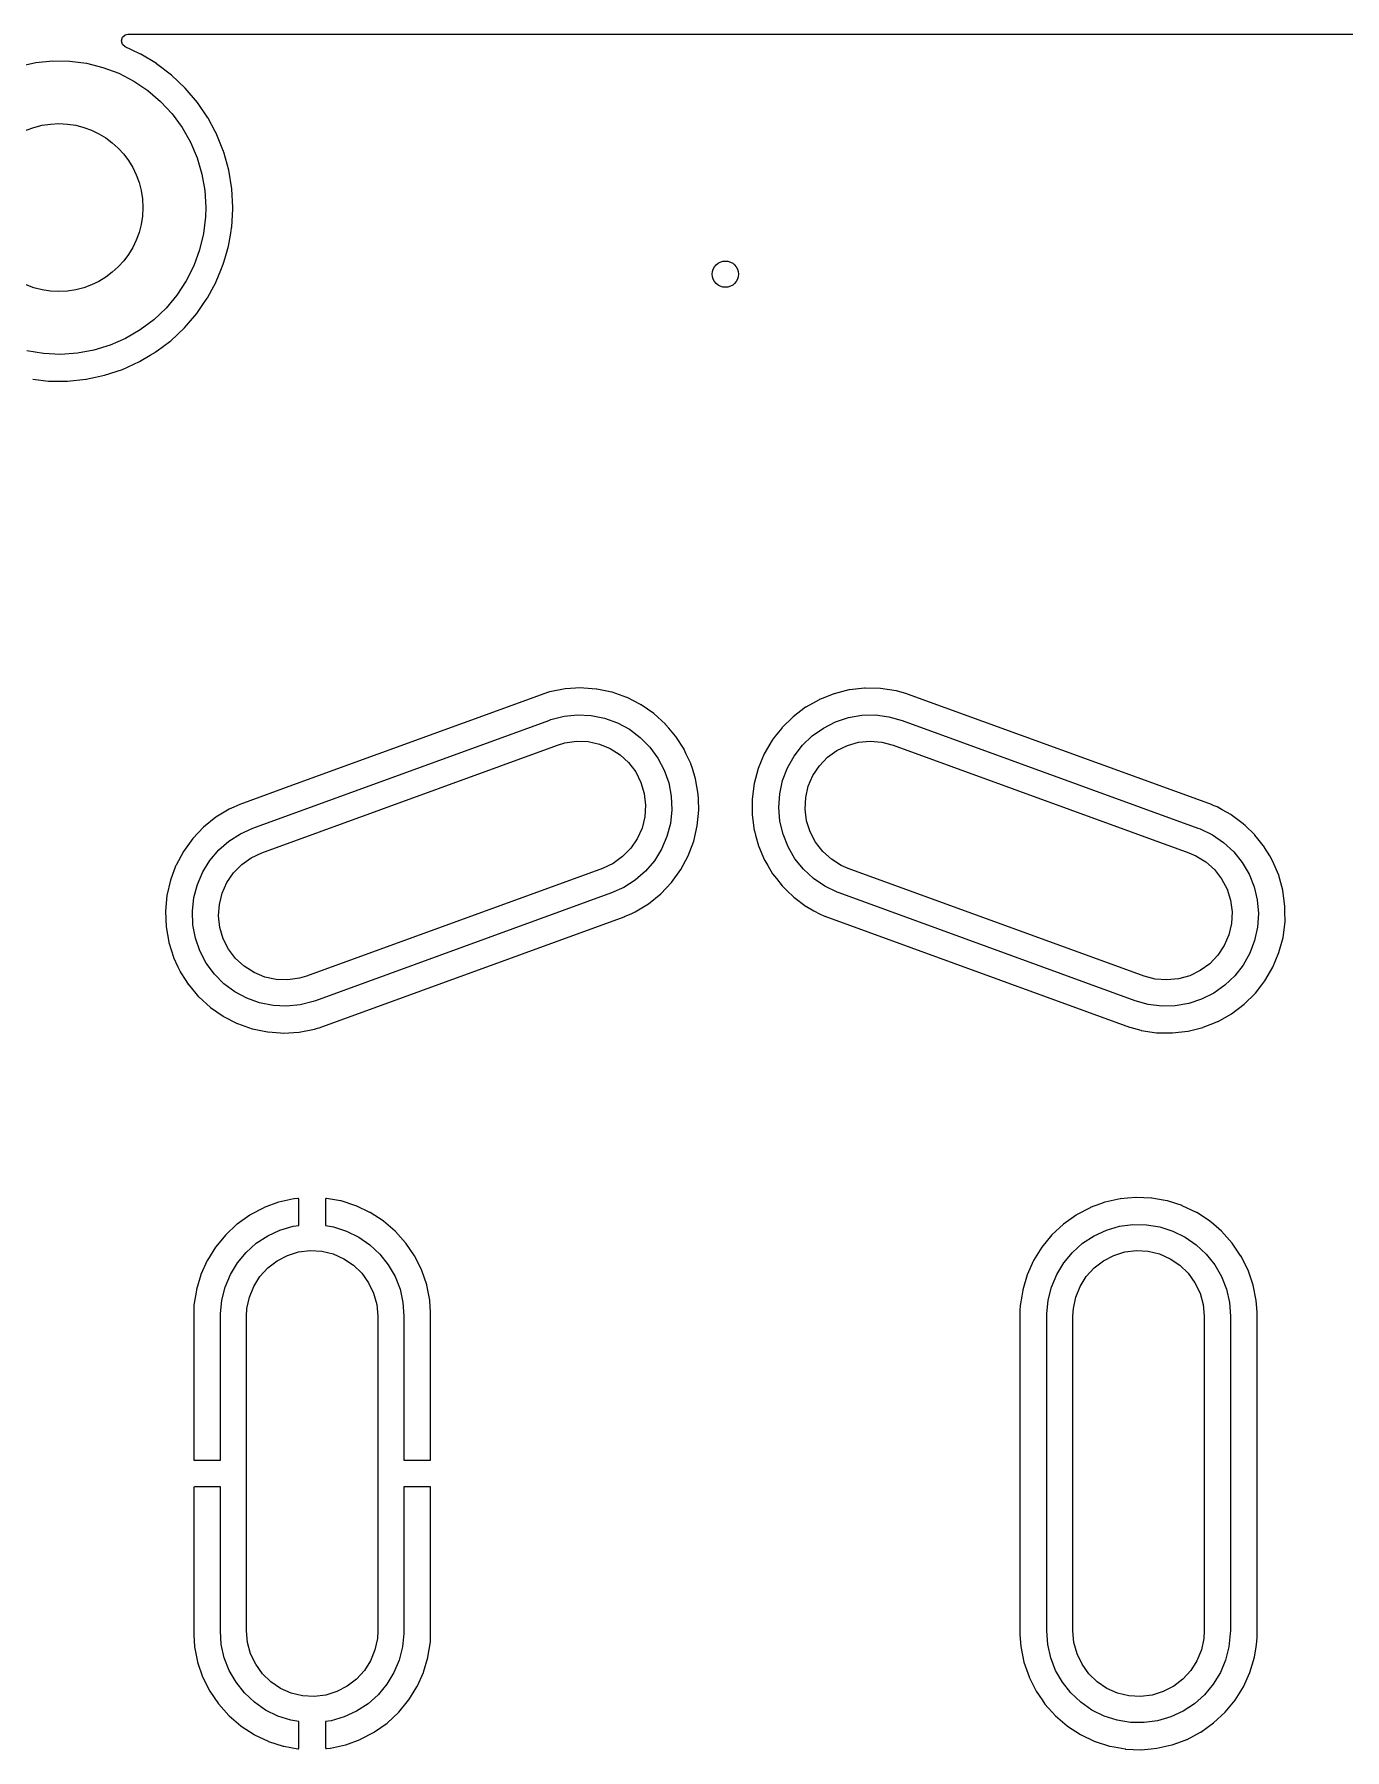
# Model space of a CAD drawing. Extents: x 14 to 417, y -165 to -100.
# Drawn here: x 342.43 to 367.4, y -132.26 to -99.57 of the extents above; entities that cross this region are included whole.
import ezdxf

# ---------------------------------------------------------------- set-up
doc = ezdxf.new("R2010")
doc.units = 0
doc.layers.add('BLACK', color=7, linetype='CONTINUOUS')

msp = doc.modelspace()

# ---------------------------------------------------------------- linework, layer by layer
at = {"layer": 'BLACK', "linetype": 'CONTINUOUS'}
for p, q in [((344.09, -99.6937), (344.111, -99.6257)), ((344.11, -99.762), (344.09, -99.6937)), ((344.111, -99.6257), (344.165, -99.5796)), ((344.165, -99.5796), (344.216, -99.5685)), ((344.216, -99.5685), (392.385, -99.5685)), ((344.163, -99.8088), (344.11, -99.762)), ((344.286, -99.866), (344.163, -99.8088)), ((344.456, -99.9445), (344.286, -99.866)), ((344.458, -99.9462), (344.456, -99.9445)), ((344.759, -100.128), (344.458, -99.9462)), ((344.458, -99.9462), (344.458, -99.9462)), ((342.147, -100.173), (342.462, -100.104)), ((342.462, -100.104), (342.783, -100.072)), ((342.783, -100.072), (343.105, -100.078)), ((343.105, -100.078), (343.425, -100.12)), ((343.425, -100.12), (343.737, -100.198)), ((343.737, -100.198), (344.039, -100.312)), ((344.039, -100.312), (344.325, -100.46)), ((344.762, -100.13), (344.759, -100.128)), ((344.759, -100.128), (344.759, -100.128)), ((345.047, -100.347), (344.762, -100.13)), ((345.307, -100.593), (345.047, -100.347)), ((344.325, -100.46), (344.593, -100.64)), ((344.593, -100.64), (344.838, -100.849)), ((345.539, -100.867), (345.307, -100.593)), ((344.838, -100.849), (345.057, -101.085)), ((345.74, -101.163), (345.539, -100.867)), ((345.057, -101.085), (345.248, -101.345)), ((345.248, -101.345), (345.408, -101.625)), ((345.742, -101.167), (345.74, -101.163)), ((345.878, -101.423), (345.742, -101.167)), ((345.742, -101.167), (345.742, -101.167)), ((345.408, -101.625), (345.534, -101.922)), ((345.908, -101.48), (345.878, -101.423)), ((345.909, -101.483), (345.908, -101.48)), ((346.037, -101.805), (345.909, -101.483)), ((345.534, -101.922), (345.626, -102.231)), ((346.04, -101.813), (346.037, -101.805)), ((346.136, -102.159), (346.04, -101.813)), ((345.626, -102.231), (345.681, -102.548)), ((346.194, -102.512), (346.136, -102.159)), ((345.681, -102.548), (345.7, -102.87)), ((346.213, -102.87), (346.194, -102.512)), ((345.7, -102.87), (345.694, -103.046)), ((346.192, -103.247), (346.213, -102.895)), ((346.213, -102.893), (346.213, -102.87)), ((346.213, -102.895), (346.213, -102.893)), ((345.694, -103.046), (345.656, -103.366)), ((346.173, -103.357), (346.191, -103.254)), ((346.191, -103.251), (346.192, -103.247)), ((346.191, -103.254), (346.191, -103.251)), ((346.191, -103.254), (346.191, -103.254)), ((345.656, -103.366), (345.58, -103.679)), ((346.079, -103.787), (346.131, -103.604)), ((346.131, -103.604), (346.173, -103.357)), ((345.58, -103.679), (345.47, -103.982)), ((345.987, -104.062), (346.032, -103.952)), ((346.032, -103.952), (346.033, -103.949)), ((346.032, -103.952), (346.032, -103.952)), ((346.033, -103.949), (346.043, -103.913)), ((346.043, -103.913), (346.079, -103.787)), ((345.325, -104.27), (345.148, -104.539)), ((345.47, -103.982), (345.325, -104.27)), ((345.768, -104.523), (345.896, -104.284)), ((345.896, -104.284), (345.898, -104.281)), ((345.898, -104.281), (345.987, -104.062)), ((345.148, -104.539), (344.941, -104.787)), ((345.632, -104.737), (345.726, -104.599)), ((345.726, -104.599), (345.728, -104.596)), ((345.726, -104.599), (345.726, -104.599)), ((345.728, -104.596), (345.73, -104.593)), ((345.73, -104.593), (345.768, -104.523)), ((345.73, -104.593), (345.73, -104.593)), ((344.941, -104.787), (344.707, -105.009)), ((345.367, -105.076), (345.525, -104.892)), ((345.525, -104.892), (345.632, -104.737)), ((344.449, -105.202), (344.171, -105.365)), ((344.707, -105.009), (344.449, -105.202)), ((345.03, -105.408), (345.291, -105.163)), ((345.291, -105.163), (345.367, -105.076)), ((342.607, -105.655), (342.289, -105.603)), ((343.568, -105.589), (343.251, -105.648)), ((343.876, -105.494), (343.568, -105.589)), ((344.171, -105.365), (343.876, -105.494)), ((344.743, -105.623), (344.774, -105.6)), ((344.774, -105.6), (345.013, -105.421)), ((345.013, -105.421), (345.03, -105.408)), ((342.929, -105.67), (342.607, -105.655)), ((343.251, -105.648), (342.929, -105.67)), ((344.109, -105.955), (344.435, -105.806)), ((344.435, -105.806), (344.636, -105.687)), ((344.636, -105.687), (344.74, -105.625)), ((344.74, -105.625), (344.743, -105.623)), ((344.74, -105.625), (344.74, -105.625)), ((342.4, -106.143), (342.7, -106.177)), ((342.7, -106.177), (342.7, -106.177)), ((342.7, -106.177), (342.703, -106.178)), ((342.703, -106.178), (342.707, -106.178)), ((342.707, -106.178), (342.707, -106.178)), ((342.707, -106.178), (342.901, -106.179)), ((342.901, -106.179), (343.062, -106.179)), ((343.062, -106.179), (343.065, -106.179)), ((343.065, -106.179), (343.415, -106.143)), ((343.065, -106.179), (343.065, -106.179)), ((343.415, -106.143), (343.415, -106.143)), ((343.415, -106.143), (343.418, -106.143)), ((343.418, -106.143), (343.422, -106.142)), ((343.422, -106.142), (343.594, -106.105)), ((343.422, -106.142), (343.422, -106.142)), ((343.594, -106.105), (343.769, -106.067)), ((343.769, -106.067), (344.109, -105.955)), ((352.162, -112.13), (347.424, -113.854)), ((352.163, -112.13), (352.162, -112.13)), ((352.162, -112.13), (352.162, -112.13)), ((352.211, -112.115), (352.163, -112.13)), ((352.25, -112.103), (352.211, -112.115)), ((352.253, -112.101), (352.25, -112.103)), ((352.25, -112.103), (352.25, -112.103)), ((352.547, -112.044), (352.253, -112.101)), ((352.847, -112.026), (352.547, -112.044)), ((352.904, -112.031), (352.847, -112.026)), ((353.142, -112.048), (352.904, -112.031)), ((353.146, -112.048), (353.142, -112.048)), ((353.142, -112.048), (353.142, -112.048)), ((353.15, -112.049), (353.146, -112.048)), ((353.436, -112.109), (353.15, -112.049)), ((353.15, -112.049), (353.15, -112.049)), ((353.44, -112.11), (353.436, -112.109)), ((353.436, -112.109), (353.436, -112.109)), ((353.723, -112.209), (353.44, -112.11)), ((357.669, -112.137), (357.496, -112.207)), ((357.673, -112.136), (357.669, -112.137)), ((357.674, -112.136), (357.673, -112.136)), ((357.956, -112.065), (357.674, -112.136)), ((357.96, -112.064), (357.956, -112.065)), ((357.956, -112.065), (357.956, -112.065)), ((357.964, -112.063), (357.96, -112.064)), ((358.254, -112.03), (357.964, -112.063)), ((358.258, -112.029), (358.254, -112.03)), ((358.254, -112.03), (358.254, -112.03)), ((358.263, -112.029), (358.258, -112.029)), ((358.554, -112.034), (358.263, -112.029)), ((358.558, -112.034), (358.554, -112.034)), ((358.855, -112.079), (358.558, -112.034)), ((358.859, -112.08), (358.855, -112.079)), ((359.06, -112.139), (358.859, -112.08)), ((358.859, -112.08), (358.859, -112.08)), ((359.07, -112.142), (359.06, -112.139)), ((359.072, -112.142), (359.07, -112.142)), ((364.883, -114.257), (359.072, -112.142)), ((359.072, -112.142), (359.072, -112.142)), ((353.727, -112.211), (353.723, -112.209)), ((353.986, -112.344), (353.727, -112.211)), ((353.727, -112.211), (353.727, -112.211)), ((353.99, -112.346), (353.986, -112.344)), ((353.994, -112.348), (353.99, -112.346)), ((354.234, -112.514), (353.994, -112.348)), ((353.994, -112.348), (353.994, -112.348)), ((357.129, -112.396), (356.89, -112.576)), ((357.133, -112.394), (357.129, -112.396)), ((357.387, -112.251), (357.133, -112.394)), ((357.391, -112.249), (357.387, -112.251)), ((357.387, -112.251), (357.387, -112.251)), ((357.395, -112.247), (357.391, -112.249)), ((357.496, -112.207), (357.395, -112.247)), ((357.395, -112.247), (357.395, -112.247)), ((346.594, -114.698), (352.233, -112.645)), ((352.233, -112.645), (352.276, -112.63)), ((352.276, -112.63), (352.527, -112.567)), ((352.527, -112.567), (352.785, -112.541)), ((352.785, -112.541), (353.044, -112.553)), ((353.044, -112.553), (353.299, -112.604)), ((353.299, -112.604), (353.543, -112.691)), ((353.543, -112.691), (353.771, -112.814)), ((354.237, -112.516), (354.234, -112.514)), ((354.234, -112.514), (354.234, -112.514)), ((354.459, -112.718), (354.237, -112.516)), ((354.462, -112.721), (354.459, -112.718)), ((354.521, -112.79), (354.462, -112.721)), ((354.462, -112.721), (354.462, -112.721)), ((354.653, -112.947), (354.521, -112.79)), ((356.674, -112.79), (356.551, -112.948)), ((356.676, -112.787), (356.674, -112.79)), ((356.674, -112.79), (356.674, -112.79)), ((356.89, -112.576), (356.676, -112.787)), ((357.256, -112.94), (357.468, -112.79)), ((357.468, -112.79), (357.699, -112.673)), ((357.699, -112.673), (357.946, -112.592)), ((357.946, -112.592), (358.201, -112.548)), ((358.201, -112.548), (358.461, -112.542)), ((358.461, -112.542), (358.718, -112.575)), ((358.718, -112.575), (358.967, -112.645)), ((358.967, -112.645), (364.606, -114.698)), ((346.765, -115.167), (352.404, -113.115)), ((352.404, -113.115), (352.541, -113.074)), ((352.541, -113.074), (352.761, -113.042)), ((352.761, -113.042), (352.983, -113.049)), ((352.983, -113.049), (353.201, -113.096)), ((353.201, -113.096), (353.406, -113.18)), ((353.771, -112.814), (353.979, -112.969)), ((353.979, -112.969), (354.162, -113.153)), ((354.655, -112.95), (354.653, -112.947)), ((354.812, -113.196), (354.655, -112.95)), ((356.492, -113.024), (356.341, -113.283)), ((356.551, -112.948), (356.492, -113.024)), ((356.91, -113.324), (357.068, -113.119)), ((357.068, -113.119), (357.256, -112.94)), ((357.725, -113.218), (357.925, -113.121)), ((357.925, -113.121), (358.139, -113.061)), ((358.139, -113.061), (358.36, -113.04)), ((358.36, -113.04), (358.582, -113.058)), ((358.582, -113.058), (358.796, -113.115)), ((358.796, -113.115), (364.435, -115.167)), ((353.406, -113.18), (353.594, -113.3)), ((353.594, -113.3), (353.757, -113.45)), ((354.162, -113.153), (354.315, -113.363)), ((354.315, -113.363), (354.436, -113.592)), ((354.815, -113.199), (354.812, -113.196)), ((354.812, -113.196), (354.812, -113.196)), ((354.856, -113.287), (354.815, -113.199)), ((354.94, -113.468), (354.856, -113.287)), ((356.341, -113.283), (356.226, -113.56)), ((356.783, -113.55), (356.91, -113.324)), ((357.392, -113.51), (357.546, -113.349)), ((357.546, -113.349), (357.725, -113.218)), ((353.757, -113.45), (353.891, -113.628)), ((353.891, -113.628), (353.992, -113.826)), ((354.436, -113.592), (354.521, -113.837)), ((354.941, -113.471), (354.94, -113.468)), ((354.94, -113.468), (354.94, -113.468)), ((354.943, -113.475), (354.941, -113.471)), ((354.971, -113.565), (354.943, -113.475)), ((354.943, -113.475), (354.943, -113.475)), ((355.031, -113.758), (354.971, -113.565)), ((355.082, -114.053), (355.031, -113.758)), ((356.226, -113.56), (356.148, -113.85)), ((356.691, -113.793), (356.783, -113.55)), ((357.181, -113.9), (357.269, -113.695)), ((357.269, -113.695), (357.392, -113.51)), ((347.424, -113.854), (346.349, -114.246)), ((353.992, -113.826), (354.056, -114.039)), ((354.056, -114.039), (354.081, -114.259)), ((354.521, -113.837), (354.57, -114.092)), ((354.57, -114.092), (354.58, -114.351)), ((355.086, -114.148), (355.082, -114.053)), ((356.148, -113.85), (356.11, -114.148)), ((356.619, -114.305), (356.636, -114.046)), ((356.636, -114.046), (356.691, -113.793)), ((357.131, -114.116), (357.181, -113.9)), ((346.144, -114.336), (345.888, -114.492)), ((346.236, -114.296), (346.144, -114.336)), ((346.347, -114.247), (346.236, -114.296)), ((346.349, -114.246), (346.347, -114.247)), ((346.347, -114.247), (346.347, -114.247)), ((354.081, -114.259), (354.066, -114.481)), ((354.58, -114.351), (354.552, -114.609)), ((355.066, -114.652), (355.094, -114.353)), ((355.094, -114.353), (355.086, -114.148)), ((356.11, -114.148), (356.11, -114.246)), ((356.11, -114.246), (356.111, -114.439)), ((356.64, -114.564), (356.619, -114.305)), ((357.12, -114.338), (357.131, -114.116)), ((357.148, -114.558), (357.12, -114.338)), ((364.884, -114.258), (364.883, -114.257)), ((364.883, -114.257), (364.883, -114.257)), ((364.885, -114.258), (364.884, -114.258)), ((364.915, -114.271), (364.885, -114.258)), ((364.885, -114.258), (364.885, -114.258)), ((364.971, -114.294), (364.915, -114.271)), ((365.07, -114.349), (364.971, -114.294)), ((365.23, -114.437), (365.07, -114.349)), ((345.655, -114.681), (345.449, -114.899)), ((345.888, -114.492), (345.655, -114.681)), ((346.358, -114.804), (346.594, -114.698)), ((354.013, -114.697), (353.922, -114.9)), ((354.066, -114.481), (354.013, -114.697)), ((354.552, -114.609), (354.486, -114.86)), ((354.998, -114.944), (355.066, -114.652)), ((356.111, -114.439), (356.111, -114.448)), ((356.111, -114.448), (356.152, -114.745)), ((356.152, -114.745), (356.153, -114.749)), ((356.153, -114.749), (356.153, -114.749)), ((356.153, -114.749), (356.175, -114.831)), ((356.7, -114.816), (356.64, -114.564)), ((357.215, -114.77), (357.148, -114.558)), ((364.606, -114.698), (364.648, -114.714)), ((364.648, -114.714), (364.882, -114.827)), ((365.233, -114.439), (365.23, -114.437)), ((365.23, -114.437), (365.23, -114.437)), ((365.237, -114.442), (365.233, -114.439)), ((365.471, -114.616), (365.237, -114.442)), ((365.237, -114.442), (365.237, -114.442)), ((365.474, -114.618), (365.471, -114.616)), ((365.471, -114.616), (365.471, -114.616)), ((365.477, -114.621), (365.474, -114.618)), ((365.504, -114.648), (365.477, -114.621)), ((365.477, -114.621), (365.477, -114.621)), ((365.689, -114.827), (365.504, -114.648)), ((345.449, -114.899), (345.273, -115.143)), ((345.945, -115.115), (346.14, -114.944)), ((346.14, -114.944), (346.358, -114.804)), ((353.797, -115.083), (353.641, -115.242)), ((353.922, -114.9), (353.797, -115.083)), ((354.486, -114.86), (354.383, -115.098)), ((354.922, -115.146), (354.997, -114.948)), ((354.997, -114.948), (354.998, -114.944)), ((356.175, -114.831), (356.231, -115.034)), ((356.231, -115.034), (356.349, -115.311)), ((356.796, -115.057), (356.7, -114.816)), ((356.927, -115.281), (356.796, -115.057)), ((357.318, -114.967), (357.215, -114.77)), ((357.455, -115.142), (357.318, -114.967)), ((364.882, -114.827), (365.096, -114.972)), ((365.096, -114.972), (365.287, -115.149)), ((365.692, -114.831), (365.689, -114.827)), ((365.748, -114.903), (365.692, -114.831)), ((365.692, -114.831), (365.692, -114.831)), ((365.875, -115.063), (365.748, -114.903)), ((365.877, -115.067), (365.875, -115.063)), ((365.973, -115.229), (365.877, -115.067)), ((365.877, -115.067), (365.877, -115.067)), ((345.13, -115.411), (345.099, -115.493)), ((345.132, -115.407), (345.13, -115.411)), ((345.13, -115.411), (345.13, -115.411)), ((345.273, -115.143), (345.132, -115.407)), ((345.641, -115.534), (345.777, -115.313)), ((345.777, -115.313), (345.945, -115.115)), ((346.227, -115.549), (346.383, -115.39)), ((346.383, -115.39), (346.564, -115.262)), ((346.564, -115.262), (346.765, -115.167)), ((353.46, -115.37), (353.259, -115.465)), ((353.641, -115.242), (353.46, -115.37)), ((354.247, -115.319), (354.079, -115.517)), ((354.383, -115.098), (354.247, -115.319)), ((354.751, -115.489), (354.892, -115.225)), ((354.892, -115.225), (354.922, -115.146)), ((356.349, -115.311), (356.351, -115.314)), ((356.351, -115.314), (356.351, -115.314)), ((356.351, -115.314), (356.408, -115.411)), ((356.408, -115.411), (356.501, -115.569)), ((357.089, -115.483), (356.927, -115.281)), ((357.62, -115.291), (357.455, -115.142)), ((357.809, -115.408), (357.62, -115.291)), ((357.941, -115.465), (357.809, -115.408)), ((364.435, -115.167), (364.567, -115.224)), ((364.567, -115.224), (364.756, -115.341)), ((364.756, -115.341), (364.921, -115.49)), ((365.287, -115.149), (365.449, -115.351)), ((365.449, -115.351), (365.58, -115.575)), ((366.027, -115.321), (365.973, -115.229)), ((366.145, -115.598), (366.027, -115.321)), ((345.026, -115.688), (344.958, -115.98)), ((345.099, -115.493), (345.026, -115.688)), ((345.538, -115.772), (345.641, -115.534)), ((346.011, -115.935), (346.102, -115.732)), ((346.102, -115.732), (346.227, -115.549)), ((353.259, -115.465), (347.62, -117.517)), ((353.884, -115.688), (353.666, -115.828)), ((354.079, -115.517), (353.884, -115.688)), ((354.369, -115.951), (354.575, -115.733)), ((354.575, -115.733), (354.751, -115.489)), ((356.501, -115.569), (356.572, -115.659)), ((356.572, -115.659), (356.684, -115.801)), ((357.28, -115.66), (357.089, -115.483)), ((357.494, -115.805), (357.28, -115.66)), ((363.58, -117.517), (357.941, -115.465)), ((364.921, -115.49), (365.058, -115.665)), ((365.058, -115.665), (365.161, -115.862)), ((365.58, -115.575), (365.676, -115.816)), ((366.146, -115.602), (366.145, -115.598)), ((366.223, -115.883), (366.146, -115.602)), ((366.146, -115.602), (366.146, -115.602)), ((344.958, -115.98), (344.93, -116.279)), ((345.444, -116.281), (345.472, -116.023)), ((345.472, -116.023), (345.538, -115.772)), ((345.958, -116.151), (346.011, -115.935)), ((353.43, -115.934), (347.791, -117.987)), ((353.666, -115.828), (353.43, -115.934)), ((354.136, -116.14), (354.369, -115.951)), ((356.684, -115.801), (356.684, -115.801)), ((356.684, -115.801), (356.687, -115.805)), ((356.687, -115.805), (356.776, -115.891)), ((356.776, -115.891), (356.899, -116.011)), ((356.899, -116.011), (356.899, -116.011)), ((356.899, -116.011), (356.902, -116.014)), ((356.902, -116.014), (356.905, -116.016)), ((356.905, -116.016), (356.905, -116.016)), ((356.905, -116.016), (357.139, -116.19)), ((357.728, -115.918), (357.494, -115.805)), ((357.77, -115.934), (357.728, -115.918)), ((363.409, -117.987), (357.77, -115.934)), ((365.161, -115.862), (365.228, -116.074)), ((365.676, -115.816), (365.736, -116.068)), ((366.224, -115.887), (366.223, -115.883)), ((366.223, -115.883), (366.223, -115.883)), ((366.265, -116.184), (366.224, -115.887)), ((344.93, -116.279), (344.942, -116.579)), ((345.454, -116.54), (345.444, -116.281)), ((345.943, -116.373), (345.958, -116.151)), ((345.968, -116.593), (345.943, -116.373)), ((347.862, -118.502), (353.673, -116.387)), ((353.673, -116.387), (353.675, -116.386)), ((353.673, -116.387), (353.673, -116.387)), ((353.675, -116.386), (353.677, -116.385)), ((353.677, -116.385), (353.817, -116.323)), ((353.677, -116.385), (353.677, -116.385)), ((353.817, -116.323), (353.88, -116.296)), ((353.88, -116.296), (354.136, -116.14)), ((357.139, -116.19), (357.139, -116.19)), ((357.139, -116.19), (357.143, -116.193)), ((357.143, -116.193), (357.146, -116.195)), ((357.146, -116.195), (357.146, -116.195)), ((357.146, -116.195), (357.286, -116.272)), ((357.286, -116.272), (357.405, -116.338)), ((357.405, -116.338), (357.461, -116.361)), ((357.461, -116.361), (357.491, -116.374)), ((357.491, -116.374), (357.491, -116.374)), ((357.491, -116.374), (357.492, -116.374)), ((357.492, -116.374), (357.493, -116.375)), ((357.493, -116.375), (357.493, -116.375)), ((357.493, -116.375), (363.304, -118.49)), ((365.228, -116.074), (365.256, -116.294)), ((365.256, -116.294), (365.245, -116.516)), ((365.736, -116.068), (365.757, -116.327)), ((365.757, -116.327), (365.74, -116.586)), ((366.265, -116.188), (366.265, -116.184)), ((366.265, -116.279), (366.265, -116.188)), ((366.265, -116.188), (366.265, -116.188)), ((366.265, -116.282), (366.265, -116.279)), ((366.266, -116.484), (366.265, -116.282)), ((344.942, -116.579), (344.993, -116.874)), ((345.503, -116.795), (345.454, -116.54)), ((346.032, -116.806), (345.968, -116.593)), ((365.245, -116.516), (365.195, -116.732)), ((365.74, -116.586), (365.685, -116.839)), ((366.228, -116.782), (366.266, -116.484)), ((344.993, -116.874), (344.994, -116.878)), ((344.994, -116.878), (344.994, -116.878)), ((344.994, -116.878), (345.081, -117.157)), ((345.588, -117.04), (345.503, -116.795)), ((345.709, -117.269), (345.588, -117.04)), ((346.133, -117.004), (346.032, -116.806)), ((346.267, -117.182), (346.133, -117.004)), ((365.107, -116.937), (364.984, -117.122)), ((365.195, -116.732), (365.107, -116.937)), ((365.685, -116.839), (365.593, -117.082)), ((366.15, -117.072), (366.228, -116.782)), ((345.081, -117.157), (345.083, -117.161)), ((345.083, -117.161), (345.084, -117.164)), ((345.084, -117.164), (345.084, -117.164)), ((345.084, -117.164), (345.167, -117.342)), ((345.167, -117.342), (345.209, -117.433)), ((345.862, -117.479), (345.709, -117.269)), ((346.43, -117.332), (346.267, -117.182)), ((346.618, -117.452), (346.43, -117.332)), ((364.83, -117.283), (364.651, -117.414)), ((364.984, -117.122), (364.83, -117.283)), ((365.466, -117.308), (365.308, -117.513)), ((365.593, -117.082), (365.466, -117.308)), ((365.884, -117.608), (366.035, -117.349)), ((366.035, -117.349), (366.15, -117.072)), ((345.209, -117.433), (345.212, -117.436)), ((345.212, -117.436), (345.212, -117.436)), ((345.212, -117.436), (345.319, -117.604)), ((345.319, -117.604), (345.371, -117.685)), ((345.371, -117.685), (345.374, -117.688)), ((345.374, -117.688), (345.562, -117.911)), ((346.045, -117.663), (345.862, -117.479)), ((346.253, -117.818), (346.045, -117.663)), ((346.823, -117.536), (346.618, -117.452)), ((347.041, -117.583), (346.823, -117.536)), ((347.263, -117.59), (347.041, -117.583)), ((347.483, -117.558), (347.263, -117.59)), ((347.62, -117.517), (347.483, -117.558)), ((363.794, -117.574), (363.58, -117.517)), ((364.016, -117.592), (363.794, -117.574)), ((364.237, -117.571), (364.016, -117.592)), ((364.451, -117.511), (364.237, -117.571)), ((364.651, -117.414), (364.451, -117.511)), ((365.12, -117.692), (364.908, -117.842)), ((365.308, -117.513), (365.12, -117.692)), ((365.7, -117.845), (365.824, -117.685)), ((365.824, -117.685), (365.881, -117.611)), ((365.881, -117.611), (365.884, -117.608)), ((365.881, -117.611), (365.881, -117.611)), ((345.562, -117.911), (345.562, -117.911)), ((345.562, -117.911), (345.565, -117.914)), ((345.565, -117.914), (345.787, -118.116)), ((346.481, -117.941), (346.253, -117.818)), ((346.725, -118.028), (346.481, -117.941)), ((347.748, -118.002), (347.497, -118.065)), ((347.791, -117.987), (347.748, -118.002)), ((363.658, -118.057), (363.409, -117.987)), ((364.677, -117.959), (364.43, -118.04)), ((364.908, -117.842), (364.677, -117.959)), ((365.486, -118.056), (365.7, -117.845)), ((345.787, -118.116), (345.79, -118.118)), ((345.79, -118.118), (345.79, -118.118)), ((345.79, -118.118), (346.03, -118.284)), ((346.03, -118.284), (346.03, -118.284)), ((346.03, -118.284), (346.034, -118.286)), ((346.034, -118.286), (346.038, -118.288)), ((346.038, -118.288), (346.297, -118.421)), ((346.98, -118.079), (346.725, -118.028)), ((347.239, -118.091), (346.98, -118.079)), ((347.497, -118.065), (347.239, -118.091)), ((363.915, -118.09), (363.658, -118.057)), ((364.175, -118.084), (363.915, -118.09)), ((364.43, -118.04), (364.175, -118.084)), ((364.989, -118.381), (365.243, -118.238)), ((365.243, -118.238), (365.247, -118.236)), ((365.243, -118.238), (365.243, -118.238)), ((365.247, -118.236), (365.486, -118.056)), ((346.297, -118.421), (346.297, -118.421)), ((346.297, -118.421), (346.301, -118.423)), ((346.301, -118.423), (346.584, -118.522)), ((346.584, -118.522), (346.588, -118.523)), ((346.588, -118.523), (346.588, -118.523)), ((346.588, -118.523), (346.874, -118.583)), ((346.874, -118.583), (346.874, -118.583)), ((346.874, -118.583), (346.878, -118.584)), ((346.878, -118.584), (346.882, -118.584)), ((346.882, -118.584), (346.882, -118.584)), ((346.882, -118.584), (347.12, -118.601)), ((347.12, -118.601), (347.177, -118.606)), ((347.177, -118.606), (347.477, -118.588)), ((347.477, -118.588), (347.771, -118.531)), ((347.771, -118.531), (347.825, -118.514)), ((347.825, -118.514), (347.859, -118.503)), ((347.859, -118.503), (347.861, -118.502)), ((347.859, -118.503), (347.859, -118.503)), ((347.861, -118.502), (347.862, -118.502)), ((347.862, -118.502), (347.862, -118.502)), ((363.304, -118.49), (363.304, -118.49)), ((363.304, -118.49), (363.306, -118.49)), ((363.306, -118.49), (363.308, -118.491)), ((363.308, -118.491), (363.308, -118.491)), ((363.308, -118.491), (363.517, -118.552)), ((363.517, -118.552), (363.517, -118.552)), ((363.517, -118.552), (363.521, -118.553)), ((363.521, -118.553), (363.818, -118.598)), ((363.818, -118.598), (363.822, -118.598)), ((363.822, -118.598), (364.113, -118.603)), ((364.113, -118.603), (364.118, -118.603)), ((364.118, -118.603), (364.122, -118.602)), ((364.122, -118.602), (364.412, -118.569)), ((364.122, -118.602), (364.122, -118.602)), ((364.412, -118.569), (364.416, -118.568)), ((364.416, -118.568), (364.42, -118.567)), ((364.42, -118.567), (364.702, -118.496)), ((364.702, -118.496), (364.707, -118.495)), ((364.702, -118.496), (364.702, -118.496)), ((364.707, -118.495), (364.892, -118.421)), ((364.892, -118.421), (364.981, -118.385)), ((364.981, -118.385), (364.985, -118.383)), ((364.981, -118.385), (364.981, -118.385)), ((364.985, -118.383), (364.989, -118.381)), ((364.989, -118.381), (364.989, -118.381)), ((346.802, -121.935), (346.544, -122.071)), ((346.809, -121.931), (346.802, -121.935)), ((347.083, -121.83), (346.809, -121.931)), ((347.091, -121.828), (347.083, -121.83)), ((347.376, -121.764), (347.091, -121.828)), ((347.384, -121.763), (347.376, -121.764)), ((347.456, -121.757), (347.384, -121.763)), ((347.468, -121.759), (347.456, -121.757)), ((347.472, -121.774), (347.468, -121.759)), ((347.472, -122.273), (347.472, -121.774)), ((347.985, -121.756), (347.98, -121.771)), ((347.98, -121.771), (347.98, -122.273)), ((347.998, -121.755), (347.985, -121.756)), ((348.269, -121.803), (347.998, -121.755)), ((348.277, -121.805), (348.269, -121.803)), ((348.555, -121.895), (348.277, -121.805)), ((348.563, -121.898), (348.555, -121.895)), ((348.826, -122.023), (348.563, -121.898)), ((362.55, -121.934), (362.292, -122.07)), ((362.553, -121.932), (362.55, -121.934)), ((362.55, -121.934), (362.55, -121.934)), ((362.748, -121.86), (362.553, -121.932)), ((362.831, -121.83), (362.748, -121.86)), ((362.835, -121.829), (362.831, -121.83)), ((362.831, -121.83), (362.831, -121.83)), ((362.839, -121.828), (362.835, -121.829)), ((363.124, -121.764), (362.839, -121.828)), ((362.839, -121.828), (362.839, -121.828)), ((363.128, -121.763), (363.124, -121.764)), ((363.124, -121.764), (363.124, -121.764)), ((363.263, -121.751), (363.128, -121.763)), ((363.422, -121.737), (363.263, -121.751)), ((363.427, -121.737), (363.422, -121.737)), ((363.422, -121.737), (363.422, -121.737)), ((363.431, -121.737), (363.427, -121.737)), ((363.722, -121.75), (363.431, -121.737)), ((363.431, -121.737), (363.431, -121.737)), ((363.726, -121.751), (363.722, -121.75)), ((363.722, -121.75), (363.722, -121.75)), ((363.73, -121.751), (363.726, -121.751)), ((363.941, -121.789), (363.73, -121.751)), ((363.73, -121.751), (363.73, -121.751)), ((364.022, -121.804), (363.941, -121.789)), ((364.026, -121.805), (364.022, -121.804)), ((364.303, -121.894), (364.026, -121.805)), ((364.026, -121.805), (364.026, -121.805)), ((364.307, -121.895), (364.303, -121.894)), ((364.303, -121.894), (364.303, -121.894)), ((364.578, -122.024), (364.307, -121.895)), ((346.293, -122.249), (346.079, -122.448)), ((346.299, -122.244), (346.293, -122.249)), ((346.537, -122.075), (346.299, -122.244)), ((346.544, -122.071), (346.537, -122.075)), ((347.362, -122.288), (347.472, -122.273)), ((347.98, -122.273), (348.135, -122.298)), ((348.834, -122.027), (348.826, -122.023)), ((349.078, -122.186), (348.834, -122.027)), ((349.085, -122.191), (349.078, -122.186)), ((349.306, -122.38), (349.085, -122.191)), ((362.043, -122.246), (361.824, -122.45)), ((362.288, -122.072), (362.043, -122.246)), ((362.292, -122.07), (362.288, -122.072)), ((363.11, -122.288), (363.367, -122.253)), ((363.367, -122.253), (363.627, -122.257)), ((363.627, -122.257), (363.883, -122.298)), ((364.582, -122.026), (364.578, -122.024)), ((364.826, -122.185), (364.582, -122.026)), ((364.582, -122.026), (364.582, -122.026)), ((364.83, -122.188), (364.826, -122.185)), ((364.826, -122.185), (364.826, -122.185)), ((364.833, -122.19), (364.83, -122.188)), ((364.901, -122.249), (364.833, -122.19)), ((364.833, -122.19), (364.833, -122.19)), ((365.058, -122.383), (364.901, -122.249)), ((346.074, -122.454), (345.889, -122.679)), ((346.079, -122.448), (346.074, -122.454)), ((346.661, -122.612), (346.878, -122.469)), ((346.878, -122.469), (347.113, -122.361)), ((347.113, -122.361), (347.362, -122.288)), ((348.135, -122.298), (348.382, -122.377)), ((348.382, -122.377), (348.614, -122.492)), ((348.614, -122.492), (348.827, -122.64)), ((349.312, -122.386), (349.306, -122.38)), ((349.507, -122.604), (349.312, -122.386)), ((349.512, -122.61), (349.507, -122.604)), ((361.824, -122.45), (361.634, -122.682)), ((362.409, -122.612), (362.626, -122.469)), ((362.626, -122.469), (362.861, -122.361)), ((362.861, -122.361), (363.11, -122.288)), ((363.883, -122.298), (364.13, -122.377)), ((364.13, -122.377), (364.362, -122.492)), ((364.362, -122.492), (364.575, -122.64)), ((365.258, -122.606), (365.058, -122.383)), ((345.884, -122.686), (345.73, -122.934)), ((345.889, -122.679), (345.884, -122.686)), ((346.301, -122.984), (346.467, -122.784)), ((346.467, -122.784), (346.661, -122.612)), ((347.056, -122.945), (347.254, -122.843)), ((347.254, -122.843), (347.466, -122.777)), ((347.466, -122.777), (347.687, -122.751)), ((347.687, -122.751), (347.909, -122.763)), ((347.909, -122.763), (348.125, -122.815)), ((348.125, -122.815), (348.328, -122.905)), ((348.328, -122.905), (348.513, -123.029)), ((348.827, -122.64), (349.016, -122.818)), ((349.016, -122.818), (349.177, -123.021)), ((349.676, -122.851), (349.512, -122.61)), ((349.68, -122.859), (349.676, -122.851)), ((349.81, -123.119), (349.68, -122.859)), ((361.634, -122.682), (361.475, -122.937)), ((362.049, -122.984), (362.215, -122.784)), ((362.215, -122.784), (362.409, -122.612)), ((362.804, -122.945), (363.002, -122.843)), ((363.002, -122.843), (363.214, -122.777)), ((363.214, -122.777), (363.435, -122.751)), ((363.435, -122.751), (363.657, -122.763)), ((363.657, -122.763), (363.873, -122.815)), ((363.873, -122.815), (364.076, -122.905)), ((364.076, -122.905), (364.261, -123.029)), ((364.575, -122.64), (364.764, -122.818)), ((364.764, -122.818), (364.925, -123.021)), ((365.26, -122.61), (365.258, -122.606)), ((365.312, -122.686), (365.26, -122.61)), ((365.26, -122.61), (365.26, -122.61)), ((365.426, -122.855), (365.312, -122.686)), ((365.428, -122.858), (365.426, -122.855)), ((365.47, -122.941), (365.428, -122.858)), ((365.428, -122.858), (365.428, -122.858)), ((345.604, -123.215), (345.52, -123.495)), ((345.607, -123.207), (345.604, -123.215)), ((345.726, -122.941), (345.607, -123.207)), ((345.73, -122.934), (345.726, -122.941)), ((346.066, -123.445), (346.167, -123.206)), ((346.167, -123.206), (346.301, -122.984)), ((346.612, -123.433), (346.73, -123.244)), ((346.73, -123.244), (346.88, -123.08)), ((346.88, -123.08), (347.056, -122.945)), ((348.513, -123.029), (348.672, -123.183)), ((348.672, -123.183), (348.802, -123.364)), ((349.177, -123.021), (349.306, -123.247)), ((349.306, -123.247), (349.4, -123.488)), ((349.814, -123.127), (349.81, -123.119)), ((349.909, -123.403), (349.814, -123.127)), ((361.352, -123.211), (361.267, -123.499)), ((361.475, -122.937), (361.352, -123.211)), ((361.814, -123.445), (361.915, -123.206)), ((361.915, -123.206), (362.049, -122.984)), ((362.36, -123.433), (362.478, -123.244)), ((362.478, -123.244), (362.628, -123.08)), ((362.628, -123.08), (362.804, -122.945)), ((364.261, -123.029), (364.42, -123.183)), ((364.42, -123.183), (364.55, -123.364)), ((364.925, -123.021), (365.054, -123.247)), ((365.054, -123.247), (365.148, -123.488)), ((365.561, -123.123), (365.47, -122.941)), ((365.658, -123.407), (365.561, -123.123)), ((345.519, -123.503), (345.473, -123.791)), ((345.52, -123.495), (345.519, -123.503)), ((346.003, -123.696), (346.066, -123.445)), ((346.529, -123.639), (346.612, -123.433)), ((348.802, -123.364), (348.898, -123.564)), ((348.898, -123.564), (348.956, -123.779)), ((349.4, -123.488), (349.457, -123.741)), ((349.911, -123.411), (349.909, -123.403)), ((349.968, -123.697), (349.911, -123.411)), ((361.266, -123.503), (361.247, -123.622)), ((361.267, -123.499), (361.266, -123.503)), ((361.266, -123.503), (361.266, -123.503)), ((361.751, -123.696), (361.814, -123.445)), ((362.277, -123.639), (362.36, -123.433)), ((364.55, -123.364), (364.646, -123.564)), ((364.646, -123.564), (364.704, -123.779)), ((365.148, -123.488), (365.205, -123.741)), ((365.718, -123.701), (365.658, -123.407)), ((345.472, -123.798), (345.468, -123.887)), ((345.468, -123.887), (345.468, -123.89)), ((345.468, -123.89), (345.468, -126.728)), ((345.473, -123.791), (345.472, -123.798)), ((345.977, -123.954), (346.003, -123.696)), ((346.476, -124), (346.484, -123.856)), ((346.484, -123.856), (346.529, -123.639)), ((348.956, -123.779), (348.976, -124)), ((349.457, -123.741), (349.476, -124)), ((349.969, -123.705), (349.968, -123.697)), ((349.984, -123.922), (349.969, -123.705)), ((361.22, -123.795), (361.215, -123.889)), ((361.215, -123.889), (361.215, -130.076)), ((361.247, -123.622), (361.22, -123.795)), ((361.725, -123.954), (361.751, -123.696)), ((362.224, -124), (362.232, -123.856)), ((362.232, -123.856), (362.277, -123.639)), ((364.704, -123.779), (364.724, -124)), ((365.205, -123.741), (365.224, -124)), ((365.732, -123.924), (365.718, -123.701)), ((345.976, -124), (345.977, -123.954)), ((345.976, -126.746), (345.976, -124)), ((346.476, -130), (346.476, -124)), ((348.976, -124), (348.976, -130)), ((349.476, -124), (349.476, -126.746)), ((349.984, -123.926), (349.984, -123.922)), ((349.984, -126.732), (349.984, -123.926)), ((361.724, -124), (361.725, -123.954)), ((361.724, -130), (361.724, -124)), ((362.224, -130), (362.224, -124)), ((364.724, -124), (364.724, -130)), ((365.224, -124), (365.224, -130)), ((365.732, -130.111), (365.732, -123.924)), ((345.468, -126.728), (345.472, -126.743)), ((345.472, -126.743), (345.474, -126.744)), ((345.474, -126.744), (345.482, -126.746)), ((345.482, -126.746), (345.976, -126.746)), ((349.476, -126.746), (349.966, -126.746)), ((349.966, -126.746), (349.981, -126.742)), ((349.981, -126.742), (349.982, -126.74)), ((349.982, -126.74), (349.984, -126.732)), ((345.47, -127.26), (345.468, -127.268)), ((345.468, -127.268), (345.468, -130.074)), ((345.471, -127.258), (345.47, -127.26)), ((345.486, -127.254), (345.471, -127.258)), ((345.976, -127.254), (345.486, -127.254)), ((345.976, -130), (345.976, -127.254)), ((349.97, -127.254), (349.476, -127.254)), ((349.476, -127.254), (349.476, -130)), ((349.978, -127.256), (349.97, -127.254)), ((349.98, -127.257), (349.978, -127.256)), ((349.984, -127.272), (349.98, -127.257)), ((349.984, -130.11), (349.984, -127.272)), ((345.468, -130.074), (345.468, -130.078)), ((345.468, -130.078), (345.483, -130.295)), ((345.995, -130.259), (345.976, -130)), ((346.496, -130.221), (346.476, -130)), ((348.976, -130), (348.968, -130.144)), ((349.475, -130.046), (349.449, -130.304)), ((349.476, -130), (349.475, -130.046)), ((349.98, -130.202), (349.984, -130.113)), ((349.984, -130.113), (349.984, -130.11)), ((361.215, -130.076), (361.23, -130.299)), ((361.743, -130.259), (361.724, -130)), ((362.244, -130.221), (362.224, -130)), ((364.724, -130), (364.716, -130.144)), ((365.223, -130.046), (365.197, -130.304)), ((365.224, -130), (365.223, -130.046)), ((365.728, -130.205), (365.732, -130.111)), ((345.483, -130.295), (345.484, -130.303)), ((345.484, -130.303), (345.541, -130.589)), ((346.052, -130.512), (345.995, -130.259)), ((346.554, -130.436), (346.496, -130.221)), ((346.65, -130.636), (346.554, -130.436)), ((348.923, -130.361), (348.84, -130.567)), ((348.968, -130.144), (348.923, -130.361)), ((349.449, -130.304), (349.386, -130.555)), ((349.933, -130.497), (349.979, -130.209)), ((349.979, -130.209), (349.98, -130.202)), ((361.23, -130.299), (361.29, -130.593)), ((361.8, -130.512), (361.743, -130.259)), ((362.302, -130.436), (362.244, -130.221)), ((362.398, -130.636), (362.302, -130.436)), ((364.671, -130.361), (364.588, -130.567)), ((364.716, -130.144), (364.671, -130.361)), ((365.197, -130.304), (365.134, -130.555)), ((365.682, -130.497), (365.713, -130.303)), ((365.713, -130.303), (365.728, -130.205)), ((345.541, -130.589), (345.543, -130.597)), ((345.543, -130.597), (345.638, -130.873)), ((346.146, -130.753), (346.052, -130.512)), ((346.275, -130.979), (346.146, -130.753)), ((346.78, -130.817), (346.65, -130.636)), ((348.722, -130.756), (348.572, -130.92)), ((348.84, -130.567), (348.722, -130.756)), ((349.386, -130.555), (349.285, -130.794)), ((349.848, -130.785), (349.932, -130.505)), ((349.932, -130.505), (349.933, -130.497)), ((361.29, -130.593), (361.387, -130.877)), ((361.894, -130.753), (361.8, -130.512)), ((362.023, -130.979), (361.894, -130.753)), ((362.528, -130.817), (362.398, -130.636)), ((364.47, -130.756), (364.32, -130.92)), ((364.588, -130.567), (364.47, -130.756)), ((365.134, -130.555), (365.033, -130.794)), ((365.596, -130.789), (365.681, -130.501)), ((365.681, -130.501), (365.682, -130.497)), ((345.638, -130.873), (345.642, -130.881)), ((345.642, -130.881), (345.772, -131.141)), ((346.436, -131.182), (346.275, -130.979)), ((346.939, -130.971), (346.78, -130.817)), ((347.124, -131.095), (346.939, -130.971)), ((347.327, -131.185), (347.124, -131.095)), ((348.396, -131.055), (348.198, -131.157)), ((348.572, -130.92), (348.396, -131.055)), ((349.151, -131.016), (348.985, -131.216)), ((349.285, -130.794), (349.151, -131.016)), ((349.568, -131.314), (349.722, -131.066)), ((349.722, -131.066), (349.726, -131.059)), ((349.726, -131.059), (349.845, -130.793)), ((349.845, -130.793), (349.848, -130.785)), ((361.387, -130.877), (361.389, -130.881)), ((361.389, -130.881), (361.389, -130.881)), ((361.389, -130.881), (361.478, -131.059)), ((361.478, -131.059), (361.522, -131.145)), ((362.184, -131.182), (362.023, -130.979)), ((362.687, -130.971), (362.528, -130.817)), ((362.872, -131.095), (362.687, -130.971)), ((363.075, -131.185), (362.872, -131.095)), ((364.144, -131.055), (363.946, -131.157)), ((364.32, -130.92), (364.144, -131.055)), ((364.899, -131.016), (364.733, -131.216)), ((365.033, -130.794), (364.899, -131.016)), ((365.314, -131.318), (365.473, -131.063)), ((365.473, -131.063), (365.596, -130.789)), ((345.772, -131.141), (345.776, -131.149)), ((345.776, -131.149), (345.94, -131.39)), ((345.94, -131.39), (345.945, -131.396)), ((345.945, -131.396), (346.14, -131.614)), ((346.625, -131.36), (346.436, -131.182)), ((346.838, -131.508), (346.625, -131.36)), ((347.543, -131.237), (347.327, -131.185)), ((347.765, -131.249), (347.543, -131.237)), ((347.986, -131.223), (347.765, -131.249)), ((348.198, -131.157), (347.986, -131.223)), ((348.791, -131.388), (348.574, -131.531)), ((348.985, -131.216), (348.791, -131.388)), ((349.378, -131.546), (349.563, -131.321)), ((349.563, -131.321), (349.568, -131.314)), ((361.522, -131.145), (361.524, -131.149)), ((361.524, -131.149), (361.636, -131.314)), ((361.636, -131.314), (361.69, -131.394)), ((361.69, -131.394), (361.89, -131.617)), ((362.373, -131.36), (362.184, -131.182)), ((362.586, -131.508), (362.373, -131.36)), ((363.291, -131.237), (363.075, -131.185)), ((363.513, -131.249), (363.291, -131.237)), ((363.734, -131.223), (363.513, -131.249)), ((363.946, -131.157), (363.734, -131.223)), ((364.539, -131.388), (364.322, -131.531)), ((364.733, -131.216), (364.539, -131.388)), ((365.124, -131.55), (365.314, -131.318)), ((346.14, -131.614), (346.146, -131.62)), ((346.146, -131.62), (346.367, -131.809)), ((347.07, -131.623), (346.838, -131.508)), ((347.317, -131.702), (347.07, -131.623)), ((347.472, -131.727), (347.317, -131.702)), ((347.472, -132.229), (347.472, -131.727)), ((348.09, -131.712), (347.98, -131.727)), ((347.98, -131.727), (347.98, -132.226)), ((348.339, -131.639), (348.09, -131.712)), ((348.574, -131.531), (348.339, -131.639)), ((348.915, -131.925), (349.153, -131.756)), ((349.153, -131.756), (349.159, -131.751)), ((349.159, -131.751), (349.373, -131.552)), ((349.373, -131.552), (349.378, -131.546)), ((361.89, -131.617), (361.893, -131.62)), ((361.893, -131.62), (361.893, -131.62)), ((361.893, -131.62), (362.115, -131.81)), ((362.818, -131.623), (362.586, -131.508)), ((363.065, -131.702), (362.818, -131.623)), ((363.321, -131.743), (363.065, -131.702)), ((363.581, -131.747), (363.321, -131.743)), ((363.838, -131.712), (363.581, -131.747)), ((364.087, -131.639), (363.838, -131.712)), ((364.322, -131.531), (364.087, -131.639)), ((364.66, -131.928), (364.905, -131.754)), ((364.905, -131.754), (365.124, -131.55)), ((346.367, -131.809), (346.374, -131.814)), ((346.374, -131.814), (346.618, -131.973)), ((346.618, -131.973), (346.626, -131.977)), ((346.626, -131.977), (346.889, -132.102)), ((348.369, -132.17), (348.643, -132.069)), ((348.643, -132.069), (348.65, -132.065)), ((348.65, -132.065), (348.908, -131.929)), ((348.908, -131.929), (348.915, -131.925)), ((362.115, -131.81), (362.115, -131.81)), ((362.115, -131.81), (362.118, -131.812)), ((362.118, -131.812), (362.122, -131.815)), ((362.122, -131.815), (362.122, -131.815)), ((362.122, -131.815), (362.366, -131.974)), ((362.366, -131.974), (362.366, -131.974)), ((362.366, -131.974), (362.37, -131.976)), ((362.37, -131.976), (362.641, -132.105)), ((364.293, -132.105), (364.395, -132.068)), ((364.395, -132.068), (364.398, -132.066)), ((364.398, -132.066), (364.656, -131.93)), ((364.398, -132.066), (364.398, -132.066)), ((364.656, -131.93), (364.66, -131.928)), ((364.656, -131.93), (364.656, -131.93)), ((346.889, -132.102), (346.897, -132.105)), ((346.897, -132.105), (347.175, -132.195)), ((347.175, -132.195), (347.183, -132.197)), ((347.183, -132.197), (347.454, -132.245)), ((347.454, -132.245), (347.467, -132.244)), ((347.467, -132.244), (347.472, -132.229)), ((347.98, -132.226), (347.984, -132.241)), ((347.984, -132.241), (347.996, -132.243)), ((347.996, -132.243), (348.068, -132.237)), ((348.068, -132.237), (348.076, -132.236)), ((348.076, -132.236), (348.361, -132.172)), ((348.361, -132.172), (348.369, -132.17)), ((362.641, -132.105), (362.645, -132.106)), ((362.645, -132.106), (362.645, -132.106)), ((362.645, -132.106), (362.922, -132.195)), ((362.922, -132.195), (362.926, -132.196)), ((362.926, -132.196), (363.007, -132.211)), ((363.007, -132.211), (363.218, -132.249)), ((363.218, -132.249), (363.218, -132.249)), ((363.218, -132.249), (363.222, -132.249)), ((363.222, -132.249), (363.226, -132.25)), ((363.226, -132.25), (363.226, -132.25)), ((363.226, -132.25), (363.517, -132.263)), ((363.517, -132.263), (363.517, -132.263)), ((363.517, -132.263), (363.521, -132.263)), ((363.521, -132.263), (363.526, -132.263)), ((363.526, -132.263), (363.716, -132.246)), ((363.526, -132.263), (363.526, -132.263)), ((363.716, -132.246), (363.82, -132.237)), ((363.82, -132.237), (363.824, -132.236)), ((363.824, -132.236), (364.109, -132.172)), ((363.824, -132.236), (363.824, -132.236)), ((364.109, -132.172), (364.113, -132.171)), ((364.109, -132.172), (364.109, -132.172)), ((364.113, -132.171), (364.118, -132.17)), ((364.118, -132.17), (364.293, -132.105))]:
    msp.add_line(p, q, dxfattribs=at)
at = {"layer": 'BLACK'}
for centre, radius in [((342.9, -102.87), 1.6), ((355.6, -104.14), 0.25)]:
    msp.add_circle(centre, radius, dxfattribs=at)

doc.saveas('drawing.dxf')
